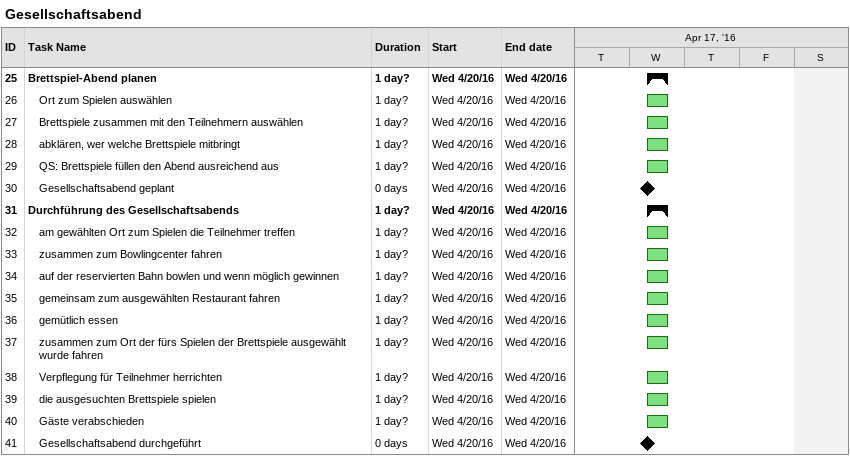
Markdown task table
Gesellschaftsabend

| ID | Level | Task | Duration | Start | Finish |
|---|---|---|---|---|---|
| 25 | 1 | **Brettspiel-Abend planen** | 1d? | 2016-04-20 | 2016-04-20 |
| 26 | 2 | Ort zum Spielen auswählen | 1d? | 2016-04-20 | 2016-04-20 |
| 27 | 2 | Brettspiele zusammen mit den Teilnehmern auswählen | 1d? | 2016-04-20 | 2016-04-20 |
| 28 | 2 | abklären, wer welche Brettspiele mitbringt | 1d? | 2016-04-20 | 2016-04-20 |
| 29 | 2 | QS: Brettspiele füllen den Abend ausreichend aus | 1d? | 2016-04-20 | 2016-04-20 |
| 30 | 2 | Gesellschaftsabend geplant | 0d | 2016-04-20 | 2016-04-20 |
| 31 | 1 | **Durchführung des Gesellschaftsabends** | 1d? | 2016-04-20 | 2016-04-20 |
| 32 | 2 | am gewählten Ort zum Spielen die Teilnehmer treffen | 1d? | 2016-04-20 | 2016-04-20 |
| 33 | 2 | zusammen zum Bowlingcenter fahren | 1d? | 2016-04-20 | 2016-04-20 |
| 34 | 2 | auf der reservierten Bahn bowlen und wenn möglich gewinnen | 1d? | 2016-04-20 | 2016-04-20 |
| 35 | 2 | gemeinsam zum ausgewählten Restaurant fahren | 1d? | 2016-04-20 | 2016-04-20 |
| 36 | 2 | gemütlich essen | 1d? | 2016-04-20 | 2016-04-20 |
| 37 | 2 | zusammen zum Ort der fürs Spielen der Brettspiele ausgewählt wurde fahren | 1d? | 2016-04-20 | 2016-04-20 |
| 38 | 2 | Verpflegung für Teilnehmer herrichten | 1d? | 2016-04-20 | 2016-04-20 |
| 39 | 2 | die ausgesuchten Brettspiele spielen | 1d? | 2016-04-20 | 2016-04-20 |
| 40 | 2 | Gäste verabschieden | 1d? | 2016-04-20 | 2016-04-20 |
| 41 | 2 | Gesellschaftsabend durchgeführt | 0d | 2016-04-20 | 2016-04-20 |
